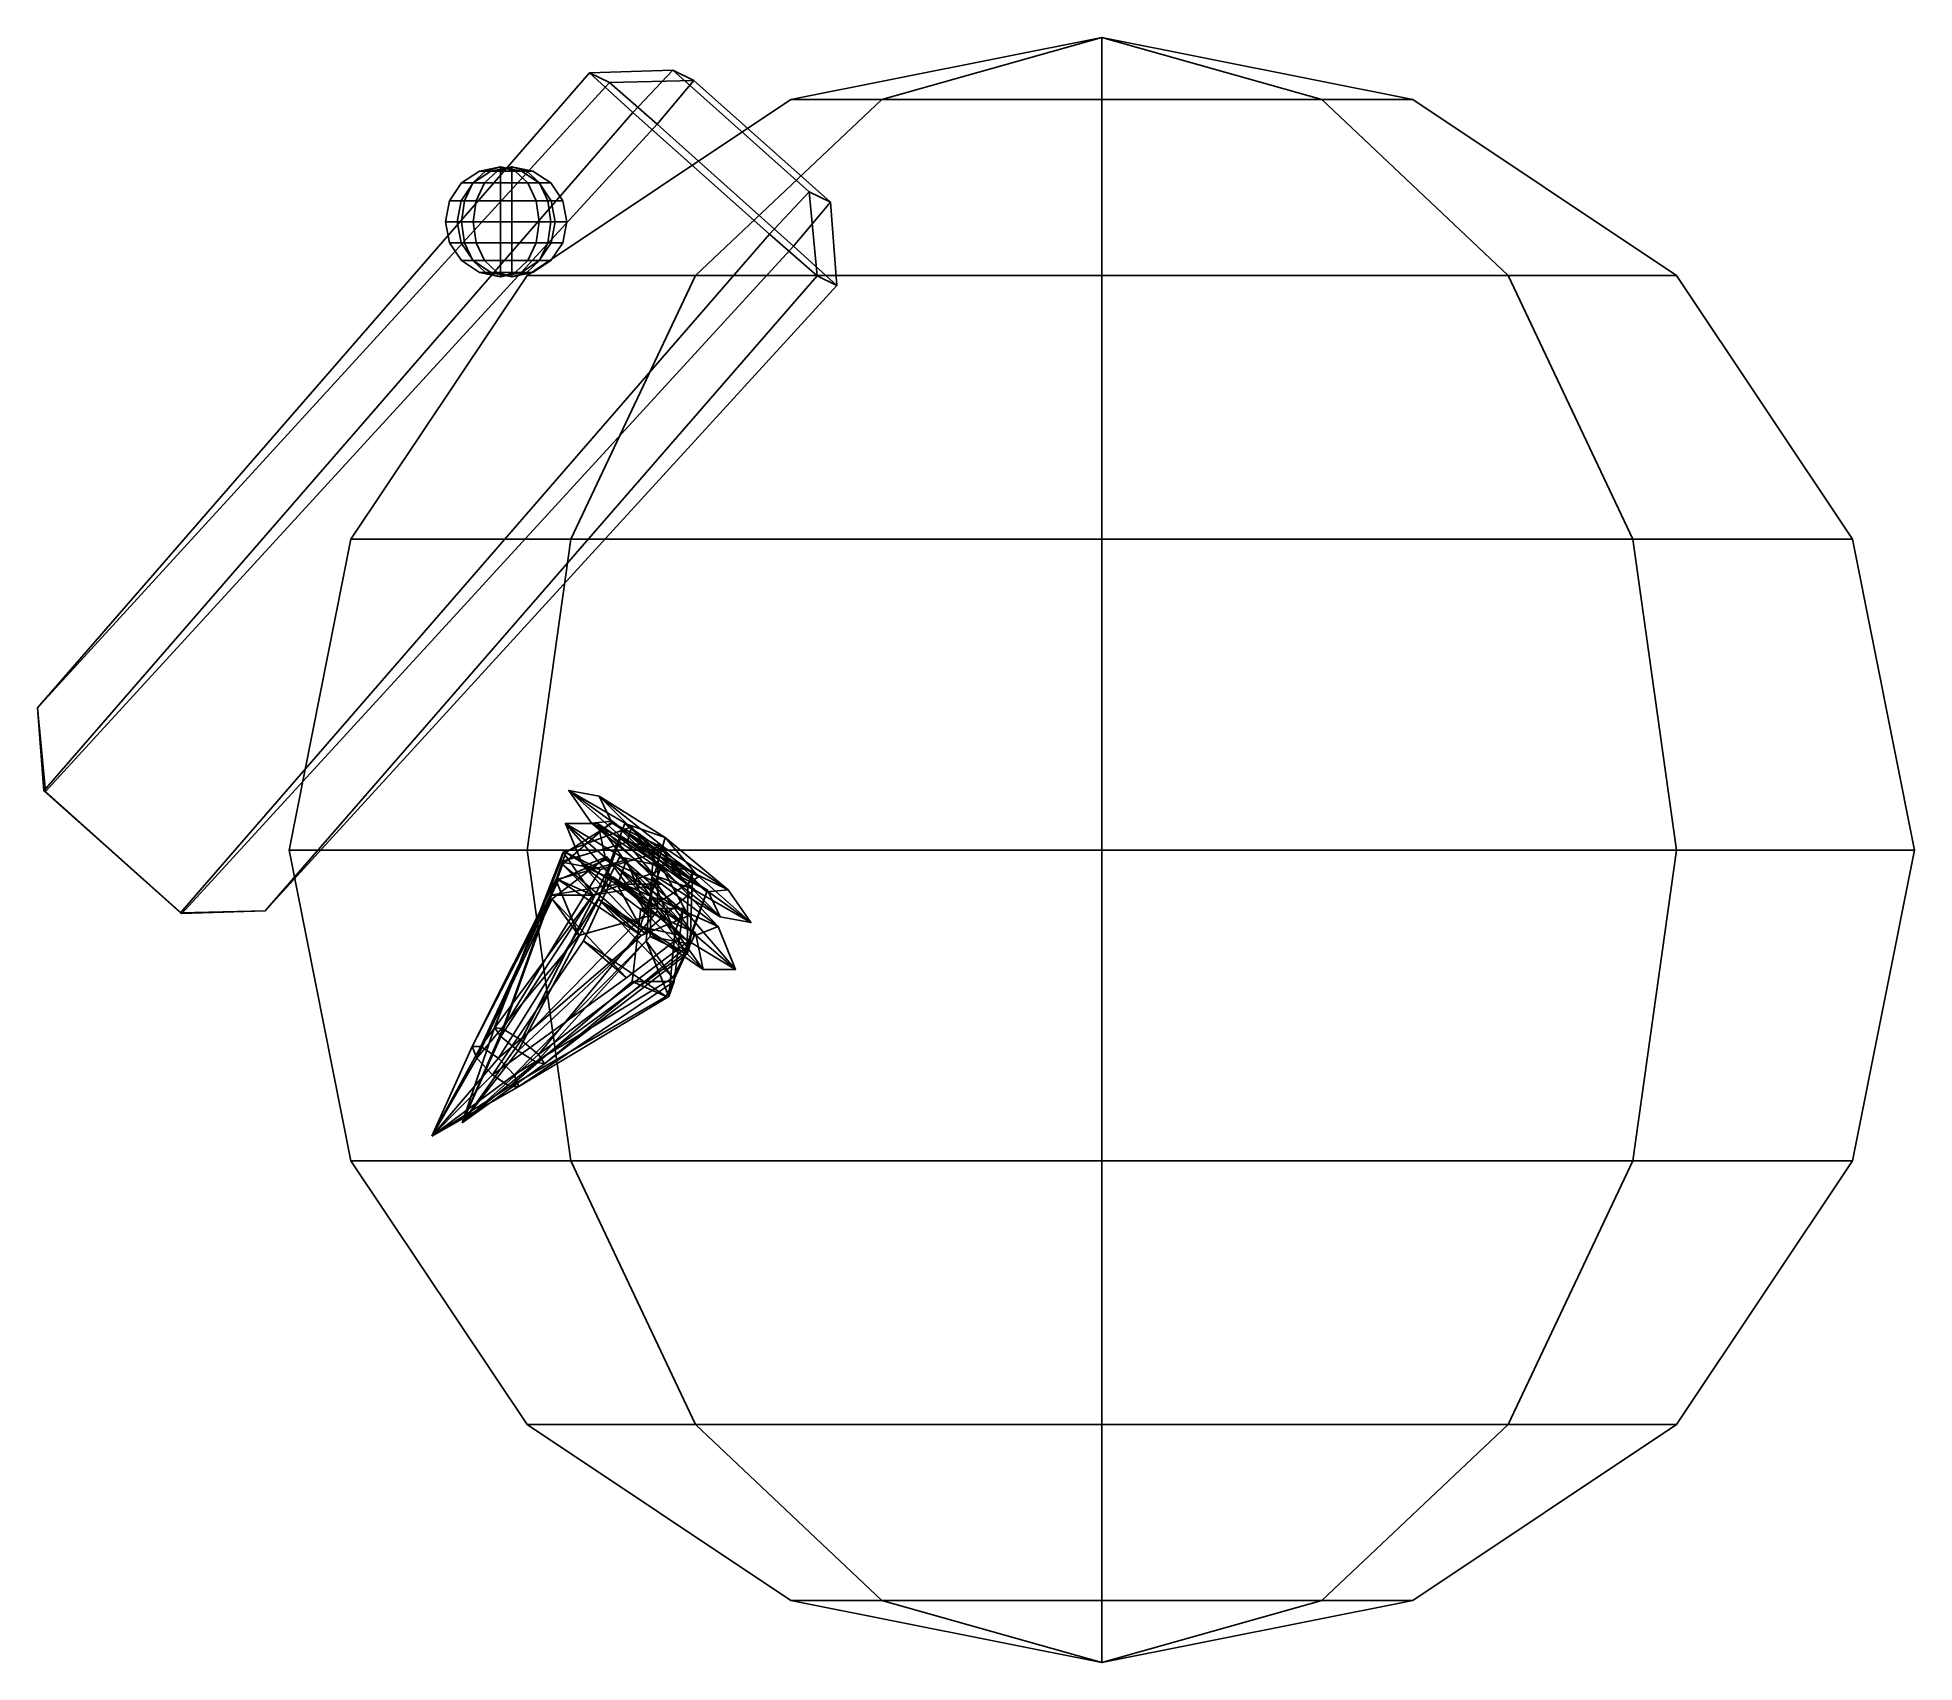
# Model space of a CAD drawing. Header units: metres. Extents: x -0.523 to 0.399, y -0.299 to 0.5.
import ezdxf

# ---------------------------------------------------------------- set-up
doc = ezdxf.new("R2010")
doc.units = ezdxf.units.M

msp = doc.modelspace()

# ---------------------------------------------------------------- linework, layer by layer
at = {"layer": 'layer1', "color": 1}
for points in [[(0, 0.5), (-0.1081, 0.46959, -0.1081), (-0.15288, 0.46959)], [(0, 0.5), (-0.15288, 0.46959), (-0.1081, 0.46959, 0.1081)], [(0, 0.5), (0, 0.46959, -0.15288), (-0.1081, 0.46959, -0.1081)], [(0, 0.5), (-0.1081, 0.46959, 0.1081), (0, 0.46959, 0.15288)], [(0, 0.5), (0.1081, 0.46959, -0.1081), (0, 0.46959, -0.15288)], [(0, 0.5), (0.15288, 0.46959), (0.1081, 0.46959, -0.1081)], [(0, 0.5), (0.1081, 0.46959, 0.1081), (0.15288, 0.46959)], [(0, 0.5), (0, 0.46959, 0.15288), (0.1081, 0.46959, 0.1081)], [(-0.25175, 0.4826, -0.14847), (-0.23046, 0.46317, -0.1796), (-0.51996, 0.12956, -0.01975), (-0.52313, 0.17048, -0.009)], [(-0.52313, 0.17048, -0.009), (-0.24204, 0.47786, 0.12149), (-0.25175, 0.4826, -0.14847)], [(-0.25175, 0.4826, -0.14847), (-0.2109, 0.48395, -0.15983), (-0.23046, 0.46317, -0.1796)], [(-0.24204, 0.47786, 0.12149), (-0.20048, 0.47885, 0.12994), (-0.2109, 0.48395, -0.15983), (-0.25175, 0.4826, -0.14847)], [(-0.1438, 0.42406, -0.1633), (-0.16337, 0.40328, -0.18306), (-0.23046, 0.46317, -0.1796), (-0.2109, 0.48395, -0.15983)], [(-0.13338, 0.41897, 0.12647), (-0.1438, 0.42406, -0.1633), (-0.2109, 0.48395, -0.15983), (-0.20048, 0.47885, 0.12994)], [(-0.52313, 0.17048, -0.009), (-0.51925, 0.12921, 0.00005), (-0.2186, 0.45737, 0.15031), (-0.24204, 0.47786, 0.12149)], [(-0.20048, 0.47885, 0.12994), (-0.24204, 0.47786, 0.12149), (-0.2186, 0.45737, 0.15031)], [(-0.20048, 0.47885, 0.12994), (-0.2186, 0.45737, 0.15031), (-0.15151, 0.39748, 0.14685), (-0.13338, 0.41897, 0.12647)], [(-0.23046, 0.46317, -0.1796), (-0.16337, 0.40328, -0.18306), (-0.45287, 0.06968, -0.02322), (-0.51996, 0.12956, -0.01975)], [(-0.15288, 0.46959), (-0.1081, 0.46959, -0.1081), (-0.19974, 0.38299, -0.19974), (-0.28248, 0.38299)], [(-0.1081, 0.46959, 0.1081), (-0.15288, 0.46959), (-0.28248, 0.38299), (-0.19974, 0.38299, 0.19974)], [(-0.1081, 0.46959, -0.1081), (0, 0.46959, -0.15288), (0, 0.38299, -0.28248), (-0.19974, 0.38299, -0.19974)], [(0, 0.46959, 0.15288), (-0.1081, 0.46959, 0.1081), (-0.19974, 0.38299, 0.19974), (0, 0.38299, 0.28248)], [(0, 0.46959, -0.15288), (0.1081, 0.46959, -0.1081), (0.19974, 0.38299, -0.19974), (0, 0.38299, -0.28248)], [(0.1081, 0.46959, 0.1081), (0, 0.46959, 0.15288), (0, 0.38299, 0.28248), (0.19974, 0.38299, 0.19974)], [(0.1081, 0.46959, -0.1081), (0.15288, 0.46959), (0.28248, 0.38299), (0.19974, 0.38299, -0.19974)], [(0.15288, 0.46959), (0.1081, 0.46959, 0.1081), (0.19974, 0.38299, 0.19974), (0.28248, 0.38299)], [(-0.15151, 0.39748, 0.14685), (-0.2186, 0.45737, 0.15031), (-0.51925, 0.12921, 0.00005), (-0.45216, 0.06933, -0.00341)], [(-0.30596, 0.43433, -0.07197), (-0.31472, 0.42848, -0.07197), (-0.30912, 0.42848, -0.05847), (-0.30293, 0.43433, -0.06466)], [(-0.30293, 0.43433, -0.07927), (-0.30912, 0.42848, -0.08547), (-0.31472, 0.42848, -0.07197), (-0.30596, 0.43433, -0.07197)], [(-0.30293, 0.43433, -0.06466), (-0.30912, 0.42848, -0.05847), (-0.29562, 0.42848, -0.05287), (-0.29562, 0.43433, -0.06163)], [(-0.29562, 0.43433, -0.0823), (-0.29562, 0.42848, -0.09106), (-0.30912, 0.42848, -0.08547), (-0.30293, 0.43433, -0.07927)], [(-0.30026, 0.43433, 0.03784), (-0.29723, 0.43433, 0.03054), (-0.30343, 0.42848, 0.02434), (-0.30902, 0.42848, 0.03784)], [(-0.29723, 0.43433, 0.04515), (-0.30026, 0.43433, 0.03784), (-0.30902, 0.42848, 0.03784), (-0.30343, 0.42848, 0.05134)], [(-0.29562, 0.43639, -0.07197), (-0.30596, 0.43433, -0.07197), (-0.30293, 0.43433, -0.06466)], [(-0.29562, 0.43639, -0.07197), (-0.30293, 0.43433, -0.07927), (-0.30596, 0.43433, -0.07197)], [(-0.29723, 0.43433, 0.03054), (-0.28993, 0.43433, 0.02751), (-0.28993, 0.42848, 0.01875), (-0.30343, 0.42848, 0.02434)], [(-0.28993, 0.43433, 0.04818), (-0.29723, 0.43433, 0.04515), (-0.30343, 0.42848, 0.05134), (-0.28993, 0.42848, 0.05694)], [(-0.29562, 0.43639, -0.07197), (-0.30293, 0.43433, -0.06466), (-0.29562, 0.43433, -0.06163)], [(-0.29562, 0.43639, -0.07197), (-0.29562, 0.43433, -0.0823), (-0.30293, 0.43433, -0.07927)], [(-0.28993, 0.43639, 0.03784), (-0.29723, 0.43433, 0.03054), (-0.30026, 0.43433, 0.03784)], [(-0.28993, 0.43639, 0.03784), (-0.30026, 0.43433, 0.03784), (-0.29723, 0.43433, 0.04515)], [(-0.28993, 0.43639, 0.03784), (-0.28993, 0.43433, 0.02751), (-0.29723, 0.43433, 0.03054)], [(-0.28993, 0.43639, 0.03784), (-0.29723, 0.43433, 0.04515), (-0.28993, 0.43433, 0.04818)], [(-0.29562, 0.43639, -0.07197), (-0.29562, 0.43433, -0.06163), (-0.28832, 0.43433, -0.06466)], [(-0.29562, 0.43639, -0.07197), (-0.28832, 0.43433, -0.06466), (-0.28529, 0.43433, -0.07197)], [(-0.29562, 0.43639, -0.07197), (-0.28529, 0.43433, -0.07197), (-0.28832, 0.43433, -0.07927)], [(-0.29562, 0.43639, -0.07197), (-0.28832, 0.43433, -0.07927), (-0.29562, 0.43433, -0.0823)], [(-0.29562, 0.43433, -0.06163), (-0.29562, 0.42848, -0.05287), (-0.28212, 0.42848, -0.05847), (-0.28832, 0.43433, -0.06466)], [(-0.28832, 0.43433, -0.07927), (-0.28212, 0.42848, -0.08547), (-0.29562, 0.42848, -0.09106), (-0.29562, 0.43433, -0.0823)], [(-0.28993, 0.43639, 0.03784), (-0.28262, 0.43433, 0.03054), (-0.28993, 0.43433, 0.02751)], [(-0.28993, 0.43639, 0.03784), (-0.27959, 0.43433, 0.03784), (-0.28262, 0.43433, 0.03054)], [(-0.28993, 0.43639, 0.03784), (-0.28262, 0.43433, 0.04515), (-0.27959, 0.43433, 0.03784)], [(-0.28993, 0.43639, 0.03784), (-0.28993, 0.43433, 0.04818), (-0.28262, 0.43433, 0.04515)], [(-0.28993, 0.43433, 0.02751), (-0.28262, 0.43433, 0.03054), (-0.27643, 0.42848, 0.02434), (-0.28993, 0.42848, 0.01875)], [(-0.28262, 0.43433, 0.04515), (-0.28993, 0.43433, 0.04818), (-0.28993, 0.42848, 0.05694), (-0.27643, 0.42848, 0.05134)], [(-0.28832, 0.43433, -0.06466), (-0.28212, 0.42848, -0.05847), (-0.27653, 0.42848, -0.07197), (-0.28529, 0.43433, -0.07197)], [(-0.28529, 0.43433, -0.07197), (-0.27653, 0.42848, -0.07197), (-0.28212, 0.42848, -0.08547), (-0.28832, 0.43433, -0.07927)], [(-0.28262, 0.43433, 0.03054), (-0.27959, 0.43433, 0.03784), (-0.27083, 0.42848, 0.03784), (-0.27643, 0.42848, 0.02434)], [(-0.27959, 0.43433, 0.03784), (-0.28262, 0.43433, 0.04515), (-0.27643, 0.42848, 0.05134), (-0.27083, 0.42848, 0.03784)], [(-0.31472, 0.42848, -0.07197), (-0.32057, 0.41972, -0.07197), (-0.31326, 0.41972, -0.05433), (-0.30912, 0.42848, -0.05847)], [(-0.30912, 0.42848, -0.08547), (-0.31326, 0.41972, -0.0896), (-0.32057, 0.41972, -0.07197), (-0.31472, 0.42848, -0.07197)], [(-0.30902, 0.42848, 0.03784), (-0.30343, 0.42848, 0.02434), (-0.30756, 0.41972, 0.02021), (-0.31487, 0.41972, 0.03784)], [(-0.30343, 0.42848, 0.05134), (-0.30902, 0.42848, 0.03784), (-0.31487, 0.41972, 0.03784), (-0.30756, 0.41972, 0.05548)], [(-0.30912, 0.42848, -0.05847), (-0.31326, 0.41972, -0.05433), (-0.29562, 0.41972, -0.04702), (-0.29562, 0.42848, -0.05287)], [(-0.29562, 0.42848, -0.09106), (-0.29562, 0.41972, -0.09691), (-0.31326, 0.41972, -0.0896), (-0.30912, 0.42848, -0.08547)], [(-0.30343, 0.42848, 0.02434), (-0.28993, 0.42848, 0.01875), (-0.28993, 0.41972, 0.0129), (-0.30756, 0.41972, 0.02021)], [(-0.28993, 0.42848, 0.05694), (-0.30343, 0.42848, 0.05134), (-0.30756, 0.41972, 0.05548), (-0.28993, 0.41972, 0.06279)], [(-0.29562, 0.42848, -0.05287), (-0.29562, 0.41972, -0.04702), (-0.27799, 0.41972, -0.05433), (-0.28212, 0.42848, -0.05847)], [(-0.28212, 0.42848, -0.08547), (-0.27799, 0.41972, -0.0896), (-0.29562, 0.41972, -0.09691), (-0.29562, 0.42848, -0.09106)], [(-0.28993, 0.42848, 0.01875), (-0.27643, 0.42848, 0.02434), (-0.27229, 0.41972, 0.02021), (-0.28993, 0.41972, 0.0129)], [(-0.27643, 0.42848, 0.05134), (-0.28993, 0.42848, 0.05694), (-0.28993, 0.41972, 0.06279), (-0.27229, 0.41972, 0.05548)], [(-0.28212, 0.42848, -0.05847), (-0.27799, 0.41972, -0.05433), (-0.27068, 0.41972, -0.07197), (-0.27653, 0.42848, -0.07197)], [(-0.27653, 0.42848, -0.07197), (-0.27068, 0.41972, -0.07197), (-0.27799, 0.41972, -0.0896), (-0.28212, 0.42848, -0.08547)], [(-0.27643, 0.42848, 0.02434), (-0.27083, 0.42848, 0.03784), (-0.26498, 0.41972, 0.03784), (-0.27229, 0.41972, 0.02021)], [(-0.27083, 0.42848, 0.03784), (-0.27643, 0.42848, 0.05134), (-0.27229, 0.41972, 0.05548), (-0.26498, 0.41972, 0.03784)], [(-0.32057, 0.41972, -0.07197), (-0.32262, 0.40939, -0.07197), (-0.31472, 0.40939, -0.05287), (-0.31326, 0.41972, -0.05433)], [(-0.31326, 0.41972, -0.0896), (-0.31472, 0.40939, -0.09106), (-0.32262, 0.40939, -0.07197), (-0.32057, 0.41972, -0.07197)], [(-0.31487, 0.41972, 0.03784), (-0.30756, 0.41972, 0.02021), (-0.30902, 0.40939, 0.01875), (-0.31693, 0.40939, 0.03784)], [(-0.30756, 0.41972, 0.05548), (-0.31487, 0.41972, 0.03784), (-0.31693, 0.40939, 0.03784), (-0.30902, 0.40939, 0.05694)], [(-0.31326, 0.41972, -0.05433), (-0.31472, 0.40939, -0.05287), (-0.29562, 0.40939, -0.04497), (-0.29562, 0.41972, -0.04702)], [(-0.29562, 0.41972, -0.09691), (-0.29562, 0.40939, -0.09897), (-0.31472, 0.40939, -0.09106), (-0.31326, 0.41972, -0.0896)], [(-0.30756, 0.41972, 0.02021), (-0.28993, 0.41972, 0.0129), (-0.28993, 0.40939, 0.01084), (-0.30902, 0.40939, 0.01875)], [(-0.28993, 0.41972, 0.06279), (-0.30756, 0.41972, 0.05548), (-0.30902, 0.40939, 0.05694), (-0.28993, 0.40939, 0.06484)], [(-0.29562, 0.41972, -0.04702), (-0.29562, 0.40939, -0.04497), (-0.27653, 0.40939, -0.05287), (-0.27799, 0.41972, -0.05433)], [(-0.27799, 0.41972, -0.0896), (-0.27653, 0.40939, -0.09106), (-0.29562, 0.40939, -0.09897), (-0.29562, 0.41972, -0.09691)], [(-0.28993, 0.41972, 0.0129), (-0.27229, 0.41972, 0.02021), (-0.27083, 0.40939, 0.01875), (-0.28993, 0.40939, 0.01084)], [(-0.27229, 0.41972, 0.05548), (-0.28993, 0.41972, 0.06279), (-0.28993, 0.40939, 0.06484), (-0.27083, 0.40939, 0.05694)], [(-0.27799, 0.41972, -0.05433), (-0.27653, 0.40939, -0.05287), (-0.26862, 0.40939, -0.07197), (-0.27068, 0.41972, -0.07197)], [(-0.27068, 0.41972, -0.07197), (-0.26862, 0.40939, -0.07197), (-0.27653, 0.40939, -0.09106), (-0.27799, 0.41972, -0.0896)], [(-0.27229, 0.41972, 0.02021), (-0.26498, 0.41972, 0.03784), (-0.26293, 0.40939, 0.03784), (-0.27083, 0.40939, 0.01875)], [(-0.26498, 0.41972, 0.03784), (-0.27229, 0.41972, 0.05548), (-0.27083, 0.40939, 0.05694), (-0.26293, 0.40939, 0.03784)], [(-0.1438, 0.42406, -0.1633), (-0.13993, 0.3828, -0.15424), (-0.16337, 0.40328, -0.18306)], [(-0.13022, 0.37805, 0.11572), (-0.13338, 0.41897, 0.12647), (-0.15151, 0.39748, 0.14685)], [(-0.13993, 0.3828, -0.15424), (-0.1438, 0.42406, -0.1633), (-0.13338, 0.41897, 0.12647), (-0.13022, 0.37805, 0.11572)], [(-0.32262, 0.40939, -0.07197), (-0.32057, 0.39905, -0.07197), (-0.31326, 0.39905, -0.05433), (-0.31472, 0.40939, -0.05287)], [(-0.31472, 0.40939, -0.09106), (-0.31326, 0.39905, -0.0896), (-0.32057, 0.39905, -0.07197), (-0.32262, 0.40939, -0.07197)], [(-0.31693, 0.40939, 0.03784), (-0.30902, 0.40939, 0.01875), (-0.30756, 0.39905, 0.02021), (-0.31487, 0.39905, 0.03784)], [(-0.30902, 0.40939, 0.05694), (-0.31693, 0.40939, 0.03784), (-0.31487, 0.39905, 0.03784), (-0.30756, 0.39905, 0.05548)], [(-0.31472, 0.40939, -0.05287), (-0.31326, 0.39905, -0.05433), (-0.29562, 0.39905, -0.04702), (-0.29562, 0.40939, -0.04497)], [(-0.29562, 0.40939, -0.09897), (-0.29562, 0.39905, -0.09691), (-0.31326, 0.39905, -0.0896), (-0.31472, 0.40939, -0.09106)], [(-0.30902, 0.40939, 0.01875), (-0.28993, 0.40939, 0.01084), (-0.28993, 0.39905, 0.0129), (-0.30756, 0.39905, 0.02021)], [(-0.28993, 0.40939, 0.06484), (-0.30902, 0.40939, 0.05694), (-0.30756, 0.39905, 0.05548), (-0.28993, 0.39905, 0.06279)], [(-0.29562, 0.40939, -0.04497), (-0.29562, 0.39905, -0.04702), (-0.27799, 0.39905, -0.05433), (-0.27653, 0.40939, -0.05287)], [(-0.27653, 0.40939, -0.09106), (-0.27799, 0.39905, -0.0896), (-0.29562, 0.39905, -0.09691), (-0.29562, 0.40939, -0.09897)], [(-0.28993, 0.40939, 0.01084), (-0.27083, 0.40939, 0.01875), (-0.27229, 0.39905, 0.02021), (-0.28993, 0.39905, 0.0129)], [(-0.27083, 0.40939, 0.05694), (-0.28993, 0.40939, 0.06484), (-0.28993, 0.39905, 0.06279), (-0.27229, 0.39905, 0.05548)], [(-0.27653, 0.40939, -0.05287), (-0.27799, 0.39905, -0.05433), (-0.27068, 0.39905, -0.07197), (-0.26862, 0.40939, -0.07197)], [(-0.26862, 0.40939, -0.07197), (-0.27068, 0.39905, -0.07197), (-0.27799, 0.39905, -0.0896), (-0.27653, 0.40939, -0.09106)], [(-0.27083, 0.40939, 0.01875), (-0.26293, 0.40939, 0.03784), (-0.26498, 0.39905, 0.03784), (-0.27229, 0.39905, 0.02021)], [(-0.26293, 0.40939, 0.03784), (-0.27083, 0.40939, 0.05694), (-0.27229, 0.39905, 0.05548), (-0.26498, 0.39905, 0.03784)], [(-0.4113, 0.07067, -0.01477), (-0.45287, 0.06968, -0.02322), (-0.16337, 0.40328, -0.18306), (-0.13993, 0.3828, -0.15424)], [(-0.13022, 0.37805, 0.11572), (-0.15151, 0.39748, 0.14685), (-0.45216, 0.06933, -0.00341), (-0.4113, 0.07067, -0.01477)], [(-0.32057, 0.39905, -0.07197), (-0.31472, 0.39029, -0.07197), (-0.30912, 0.39029, -0.05847), (-0.31326, 0.39905, -0.05433)], [(-0.31326, 0.39905, -0.0896), (-0.30912, 0.39029, -0.08547), (-0.31472, 0.39029, -0.07197), (-0.32057, 0.39905, -0.07197)], [(-0.31487, 0.39905, 0.03784), (-0.30756, 0.39905, 0.02021), (-0.30343, 0.39029, 0.02434), (-0.30902, 0.39029, 0.03784)], [(-0.30756, 0.39905, 0.05548), (-0.31487, 0.39905, 0.03784), (-0.30902, 0.39029, 0.03784), (-0.30343, 0.39029, 0.05134)], [(-0.31326, 0.39905, -0.05433), (-0.30912, 0.39029, -0.05847), (-0.29562, 0.39029, -0.05287), (-0.29562, 0.39905, -0.04702)], [(-0.29562, 0.39905, -0.09691), (-0.29562, 0.39029, -0.09106), (-0.30912, 0.39029, -0.08547), (-0.31326, 0.39905, -0.0896)], [(-0.30756, 0.39905, 0.02021), (-0.28993, 0.39905, 0.0129), (-0.28993, 0.39029, 0.01875), (-0.30343, 0.39029, 0.02434)], [(-0.28993, 0.39905, 0.06279), (-0.30756, 0.39905, 0.05548), (-0.30343, 0.39029, 0.05134), (-0.28993, 0.39029, 0.05694)], [(-0.29562, 0.39905, -0.04702), (-0.29562, 0.39029, -0.05287), (-0.28212, 0.39029, -0.05847), (-0.27799, 0.39905, -0.05433)], [(-0.27799, 0.39905, -0.0896), (-0.28212, 0.39029, -0.08547), (-0.29562, 0.39029, -0.09106), (-0.29562, 0.39905, -0.09691)], [(-0.28993, 0.39905, 0.0129), (-0.27229, 0.39905, 0.02021), (-0.27643, 0.39029, 0.02434), (-0.28993, 0.39029, 0.01875)], [(-0.27229, 0.39905, 0.05548), (-0.28993, 0.39905, 0.06279), (-0.28993, 0.39029, 0.05694), (-0.27643, 0.39029, 0.05134)], [(-0.27799, 0.39905, -0.05433), (-0.28212, 0.39029, -0.05847), (-0.27653, 0.39029, -0.07197), (-0.27068, 0.39905, -0.07197)], [(-0.27068, 0.39905, -0.07197), (-0.27653, 0.39029, -0.07197), (-0.28212, 0.39029, -0.08547), (-0.27799, 0.39905, -0.0896)], [(-0.27229, 0.39905, 0.02021), (-0.26498, 0.39905, 0.03784), (-0.27083, 0.39029, 0.03784), (-0.27643, 0.39029, 0.02434)], [(-0.26498, 0.39905, 0.03784), (-0.27229, 0.39905, 0.05548), (-0.27643, 0.39029, 0.05134), (-0.27083, 0.39029, 0.03784)], [(-0.31472, 0.39029, -0.07197), (-0.30596, 0.38444, -0.07197), (-0.30293, 0.38444, -0.06466), (-0.30912, 0.39029, -0.05847)], [(-0.30912, 0.39029, -0.08547), (-0.30293, 0.38444, -0.07927), (-0.30596, 0.38444, -0.07197), (-0.31472, 0.39029, -0.07197)], [(-0.30912, 0.39029, -0.05847), (-0.30293, 0.38444, -0.06466), (-0.29562, 0.38444, -0.06163), (-0.29562, 0.39029, -0.05287)], [(-0.29562, 0.39029, -0.09106), (-0.29562, 0.38444, -0.0823), (-0.30293, 0.38444, -0.07927), (-0.30912, 0.39029, -0.08547)], [(-0.30902, 0.39029, 0.03784), (-0.30343, 0.39029, 0.02434), (-0.29723, 0.38444, 0.03054), (-0.30026, 0.38444, 0.03784)], [(-0.30343, 0.39029, 0.05134), (-0.30902, 0.39029, 0.03784), (-0.30026, 0.38444, 0.03784), (-0.29723, 0.38444, 0.04515)], [(-0.30343, 0.39029, 0.02434), (-0.28993, 0.39029, 0.01875), (-0.28993, 0.38444, 0.02751), (-0.29723, 0.38444, 0.03054)], [(-0.28993, 0.39029, 0.05694), (-0.30343, 0.39029, 0.05134), (-0.29723, 0.38444, 0.04515), (-0.28993, 0.38444, 0.04818)], [(-0.29562, 0.39029, -0.05287), (-0.29562, 0.38444, -0.06163), (-0.28832, 0.38444, -0.06466), (-0.28212, 0.39029, -0.05847)], [(-0.28212, 0.39029, -0.08547), (-0.28832, 0.38444, -0.07927), (-0.29562, 0.38444, -0.0823), (-0.29562, 0.39029, -0.09106)], [(-0.28993, 0.39029, 0.01875), (-0.27643, 0.39029, 0.02434), (-0.28262, 0.38444, 0.03054), (-0.28993, 0.38444, 0.02751)], [(-0.27643, 0.39029, 0.05134), (-0.28993, 0.39029, 0.05694), (-0.28993, 0.38444, 0.04818), (-0.28262, 0.38444, 0.04515)], [(-0.28212, 0.39029, -0.05847), (-0.28832, 0.38444, -0.06466), (-0.28529, 0.38444, -0.07197), (-0.27653, 0.39029, -0.07197)], [(-0.27653, 0.39029, -0.07197), (-0.28529, 0.38444, -0.07197), (-0.28832, 0.38444, -0.07927), (-0.28212, 0.39029, -0.08547)], [(-0.27643, 0.39029, 0.02434), (-0.27083, 0.39029, 0.03784), (-0.27959, 0.38444, 0.03784), (-0.28262, 0.38444, 0.03054)], [(-0.27083, 0.39029, 0.03784), (-0.27643, 0.39029, 0.05134), (-0.28262, 0.38444, 0.04515), (-0.27959, 0.38444, 0.03784)], [(-0.4113, 0.07067, -0.01477), (-0.13993, 0.3828, -0.15424), (-0.13022, 0.37805, 0.11572)], [(-0.28248, 0.38299), (-0.19974, 0.38299, -0.19974), (-0.26097, 0.25339, -0.26097), (-0.36907, 0.25339)], [(-0.19974, 0.38299, 0.19974), (-0.28248, 0.38299), (-0.36907, 0.25339), (-0.26097, 0.25339, 0.26097)], [(-0.30596, 0.38444, -0.07197), (-0.29562, 0.38239, -0.07197), (-0.30293, 0.38444, -0.06466)], [(-0.30293, 0.38444, -0.07927), (-0.29562, 0.38239, -0.07197), (-0.30596, 0.38444, -0.07197)], [(-0.30293, 0.38444, -0.06466), (-0.29562, 0.38239, -0.07197), (-0.29562, 0.38444, -0.06163)], [(-0.29562, 0.38444, -0.0823), (-0.29562, 0.38239, -0.07197), (-0.30293, 0.38444, -0.07927)], [(-0.30026, 0.38444, 0.03784), (-0.29723, 0.38444, 0.03054), (-0.28993, 0.38239, 0.03784)], [(-0.29723, 0.38444, 0.04515), (-0.30026, 0.38444, 0.03784), (-0.28993, 0.38239, 0.03784)], [(-0.29723, 0.38444, 0.03054), (-0.28993, 0.38444, 0.02751), (-0.28993, 0.38239, 0.03784)], [(-0.28993, 0.38444, 0.04818), (-0.29723, 0.38444, 0.04515), (-0.28993, 0.38239, 0.03784)], [(-0.29562, 0.38444, -0.06163), (-0.29562, 0.38239, -0.07197), (-0.28832, 0.38444, -0.06466)], [(-0.28832, 0.38444, -0.06466), (-0.29562, 0.38239, -0.07197), (-0.28529, 0.38444, -0.07197)], [(-0.28529, 0.38444, -0.07197), (-0.29562, 0.38239, -0.07197), (-0.28832, 0.38444, -0.07927)], [(-0.28832, 0.38444, -0.07927), (-0.29562, 0.38239, -0.07197), (-0.29562, 0.38444, -0.0823)], [(-0.28993, 0.38444, 0.02751), (-0.28262, 0.38444, 0.03054), (-0.28993, 0.38239, 0.03784)], [(-0.28262, 0.38444, 0.03054), (-0.27959, 0.38444, 0.03784), (-0.28993, 0.38239, 0.03784)], [(-0.27959, 0.38444, 0.03784), (-0.28262, 0.38444, 0.04515), (-0.28993, 0.38239, 0.03784)], [(-0.28262, 0.38444, 0.04515), (-0.28993, 0.38444, 0.04818), (-0.28993, 0.38239, 0.03784)], [(-0.19974, 0.38299, -0.19974), (0, 0.38299, -0.28248), (0, 0.25339, -0.36907), (-0.26097, 0.25339, -0.26097)], [(0, 0.38299, 0.28248), (-0.19974, 0.38299, 0.19974), (-0.26097, 0.25339, 0.26097), (0, 0.25339, 0.36907)], [(0, 0.38299, -0.28248), (0.19974, 0.38299, -0.19974), (0.26097, 0.25339, -0.26097), (0, 0.25339, -0.36907)], [(0.19974, 0.38299, 0.19974), (0, 0.38299, 0.28248), (0, 0.25339, 0.36907), (0.26097, 0.25339, 0.26097)], [(0.19974, 0.38299, -0.19974), (0.28248, 0.38299), (0.36907, 0.25339), (0.26097, 0.25339, -0.26097)], [(0.28248, 0.38299), (0.19974, 0.38299, 0.19974), (0.26097, 0.25339, 0.26097), (0.36907, 0.25339)], [(-0.36907, 0.25339), (-0.26097, 0.25339, -0.26097), (-0.28248, 0.10052, -0.28248), (-0.39948, 0.10052)], [(-0.26097, 0.25339, 0.26097), (-0.36907, 0.25339), (-0.39948, 0.10052), (-0.28248, 0.10052, 0.28248)], [(-0.26097, 0.25339, -0.26097), (0, 0.25339, -0.36907), (0, 0.10052, -0.39948), (-0.28248, 0.10052, -0.28248)], [(0, 0.25339, 0.36907), (-0.26097, 0.25339, 0.26097), (-0.28248, 0.10052, 0.28248), (0, 0.10052, 0.39948)], [(0, 0.25339, -0.36907), (0.26097, 0.25339, -0.26097), (0.28248, 0.10052, -0.28248), (0, 0.10052, -0.39948)], [(0.26097, 0.25339, 0.26097), (0, 0.25339, 0.36907), (0, 0.10052, 0.39948), (0.28248, 0.10052, 0.28248)], [(0.26097, 0.25339, -0.26097), (0.36907, 0.25339), (0.39948, 0.10052), (0.28248, 0.10052, -0.28248)], [(0.36907, 0.25339), (0.26097, 0.25339, 0.26097), (0.28248, 0.10052, 0.28248), (0.39948, 0.10052)], [(-0.51925, 0.12921, 0.00005), (-0.52313, 0.17048, -0.009), (-0.51996, 0.12956, -0.01975)], [(-0.51925, 0.12921, 0.00005), (-0.51996, 0.12956, -0.01975), (-0.45287, 0.06968, -0.02322), (-0.45216, 0.06933, -0.00341)], [(-0.26204, 0.12983, -0.30471), (-0.247, 0.12692, -0.34427), (-0.21364, 0.10059, -0.33662), (-0.2333, 0.10439, -0.28493)], [(-0.21727, 0.09732, -0.30804), (-0.26204, 0.12983, -0.30471), (-0.25086, 0.1137, -0.2671)], [(-0.21727, 0.09732, -0.30804), (-0.247, 0.12692, -0.34427), (-0.26204, 0.12983, -0.30471)], [(-0.23109, 0.11193, -0.32893), (-0.21648, 0.09085, -0.27979), (-0.25086, 0.1137, -0.2671), (-0.26204, 0.12983, -0.30471)], [(-0.26204, 0.12983, -0.30471), (-0.2333, 0.10439, -0.28493), (-0.23109, 0.11193, -0.32893)], [(-0.247, 0.12692, -0.34427), (-0.24072, 0.11379, -0.30362), (-0.21364, 0.10059, -0.33662)], [(-0.19831, 0.08733, -0.32758), (-0.24072, 0.11379, -0.30362), (-0.247, 0.12692, -0.34427), (-0.21454, 0.10667, -0.36261)], [(-0.21727, 0.09732, -0.30804), (-0.21454, 0.10667, -0.36261), (-0.247, 0.12692, -0.34427)], [(-0.26469, 0.09946, -0.32429), (-0.23109, 0.11193, -0.32893), (-0.2333, 0.10439, -0.28493), (-0.26607, 0.09473, -0.29669)], [(-0.24045, 0.11471, -0.309), (-0.26511, 0.09335, -0.29347), (-0.22479, 0.05974, -0.27567), (-0.20013, 0.0811, -0.2912)], [(-0.26511, 0.09335, -0.29347), (-0.24045, 0.11471, -0.309), (-0.21648, 0.09085, -0.27979), (-0.25008, 0.07838, -0.27515)], [(-0.23109, 0.11193, -0.32893), (-0.26469, 0.09946, -0.32429), (-0.25008, 0.07838, -0.27515), (-0.21648, 0.09085, -0.27979)], [(-0.26361, 0.11363, 0.28057), (-0.23365, 0.0957, 0.30599), (-0.23781, 0.08371, 0.26313)], [(-0.22241, 0.06822, 0.25917), (-0.23365, 0.0957, 0.30599), (-0.26361, 0.11363, 0.28057), (-0.255, 0.09261, 0.24474)], [(-0.24771, 0.11363, 0.31991), (-0.26361, 0.11363, 0.28057), (-0.23781, 0.08371, 0.26313), (-0.21704, 0.08371, 0.31453)], [(-0.22179, 0.07774, 0.28656), (-0.255, 0.09261, 0.24474), (-0.26361, 0.11363, 0.28057)], [(-0.22179, 0.07774, 0.28656), (-0.26361, 0.11363, 0.28057), (-0.24771, 0.11363, 0.31991)], [(-0.24641, 0.09093, -0.34838), (-0.21364, 0.10059, -0.33662), (-0.24072, 0.11379, -0.30362), (-0.2634, 0.09921, -0.32767)], [(-0.19831, 0.08733, -0.32758), (-0.22099, 0.07275, -0.35163), (-0.2634, 0.09921, -0.32767), (-0.24072, 0.11379, -0.30362)], [(-0.24045, 0.11471, -0.309), (-0.20013, 0.0811, -0.2912), (-0.22, 0.08797, -0.25347), (-0.25086, 0.1137, -0.2671)], [(-0.25086, 0.1137, -0.2671), (-0.21648, 0.09085, -0.27979), (-0.24045, 0.11471, -0.309)], [(-0.21727, 0.09732, -0.30804), (-0.25086, 0.1137, -0.2671), (-0.22, 0.08797, -0.25347)], [(-0.22179, 0.07774, 0.28656), (-0.24771, 0.11363, 0.31991), (-0.21663, 0.09261, 0.33971)], [(-0.24382, 0.0957, 0.28082), (-0.20322, 0.06822, 0.30669), (-0.21663, 0.09261, 0.33971), (-0.24771, 0.11363, 0.31991)], [(-0.24771, 0.11363, 0.31991), (-0.21704, 0.08371, 0.31453), (-0.24382, 0.0957, 0.28082)], [(-0.22099, 0.07275, -0.35163), (-0.19831, 0.08733, -0.32758), (-0.23441, 0.11354, -0.32489), (-0.24364, 0.0892, -0.34994)], [(-0.19409, 0.07993, -0.30708), (-0.20332, 0.05558, -0.33214), (-0.24364, 0.0892, -0.34994), (-0.23441, 0.11354, -0.32489)], [(-0.21454, 0.10667, -0.36261), (-0.23441, 0.11354, -0.32489), (-0.19831, 0.08733, -0.32758)], [(-0.19409, 0.07993, -0.30708), (-0.23441, 0.11354, -0.32489), (-0.21454, 0.10667, -0.36261), (-0.18368, 0.08094, -0.34899)], [(-0.24641, 0.09093, -0.34838), (-0.26607, 0.09473, -0.29669), (-0.2333, 0.10439, -0.28493), (-0.21364, 0.10059, -0.33662)], [(-0.23623, 0.10731, -0.28851), (-0.24744, 0.07618, -0.27398), (-0.20503, 0.04972, -0.29795), (-0.19382, 0.08085, -0.31247)], [(-0.24744, 0.07618, -0.27398), (-0.23623, 0.10731, -0.28851), (-0.20013, 0.0811, -0.2912), (-0.22479, 0.05974, -0.27567)], [(-0.23623, 0.10731, -0.28851), (-0.19382, 0.08085, -0.31247), (-0.18754, 0.06772, -0.27181), (-0.22, 0.08797, -0.25347)], [(-0.22, 0.08797, -0.25347), (-0.20013, 0.0811, -0.2912), (-0.23623, 0.10731, -0.28851)], [(-0.20332, 0.05558, -0.33214), (-0.19409, 0.07993, -0.30708), (-0.21806, 0.10379, -0.3363), (-0.21836, 0.07056, -0.35046)], [(-0.20345, 0.08271, -0.28715), (-0.20375, 0.04948, -0.30132), (-0.21836, 0.07056, -0.35046), (-0.21806, 0.10379, -0.3363)], [(-0.18368, 0.08094, -0.34899), (-0.21806, 0.10379, -0.3363), (-0.19409, 0.07993, -0.30708)], [(-0.20345, 0.08271, -0.28715), (-0.21806, 0.10379, -0.3363), (-0.18368, 0.08094, -0.34899), (-0.1725, 0.06481, -0.31137)], [(-0.21727, 0.09732, -0.30804), (-0.18368, 0.08094, -0.34899), (-0.21454, 0.10667, -0.36261)], [(-0.39948, 0.10052), (-0.28248, 0.10052, -0.28248), (-0.26097, -0.05236, -0.26097), (-0.36907, -0.05236)], [(-0.28248, 0.10052, 0.28248), (-0.39948, 0.10052), (-0.36907, -0.05236), (-0.26097, -0.05236, 0.26097)], [(-0.29849, 0.01332, -0.3265), (-0.29542, 0.00889, -0.31617), (-0.25008, 0.07838, -0.27515), (-0.26469, 0.09946, -0.32429)], [(-0.29849, 0.01332, -0.3265), (-0.26469, 0.09946, -0.32429), (-0.26607, 0.09473, -0.29669)], [(-0.26607, 0.09473, -0.29669), (-0.24641, 0.09093, -0.34838), (-0.29436, 0.01252, -0.33737), (-0.29849, 0.01332, -0.3265)], [(-0.29542, 0.00889, -0.31617), (-0.28694, 0.00182, -0.31242), (-0.22479, 0.05974, -0.27567), (-0.26511, 0.09335, -0.29347)], [(-0.29542, 0.00889, -0.31617), (-0.26511, 0.09335, -0.29347), (-0.25008, 0.07838, -0.27515)], [(-0.29436, 0.01252, -0.33737), (-0.24641, 0.09093, -0.34838), (-0.2634, 0.09921, -0.32767)], [(-0.28544, 0.00696, -0.34241), (-0.29436, 0.01252, -0.33737), (-0.2634, 0.09921, -0.32767), (-0.22099, 0.07275, -0.35163)], [(-0.28248, 0.10052, -0.28248), (0, 0.10052, -0.39948), (0, -0.05236, -0.36907), (-0.26097, -0.05236, -0.26097)], [(0, 0.10052, 0.39948), (-0.28248, 0.10052, 0.28248), (-0.26097, -0.05236, 0.26097), (0, -0.05236, 0.36907)], [(-0.27094, 0.07838, 0.27652), (-0.23781, 0.08371, 0.26313), (-0.23365, 0.0957, 0.30599), (-0.26833, 0.08591, 0.30341)], [(-0.2571, 0.05843, 0.25659), (-0.22241, 0.06822, 0.25917), (-0.24331, 0.09716, 0.28606), (-0.27021, 0.07659, 0.27346)], [(-0.20665, 0.05831, 0.27125), (-0.23355, 0.03774, 0.25865), (-0.27021, 0.07659, 0.27346), (-0.24331, 0.09716, 0.28606)], [(-0.22241, 0.06822, 0.25917), (-0.2571, 0.05843, 0.25659), (-0.26833, 0.08591, 0.30341), (-0.23365, 0.0957, 0.30599)], [(-0.24382, 0.0957, 0.28082), (-0.26698, 0.08591, 0.30677), (-0.22637, 0.05843, 0.33263), (-0.20322, 0.06822, 0.30669)], [(-0.26698, 0.08591, 0.30677), (-0.24382, 0.0957, 0.28082), (-0.21704, 0.08371, 0.31453), (-0.25018, 0.07838, 0.32792)], [(-0.255, 0.09261, 0.24474), (-0.24331, 0.09716, 0.28606), (-0.22241, 0.06822, 0.25917)], [(-0.20665, 0.05831, 0.27125), (-0.24331, 0.09716, 0.28606), (-0.255, 0.09261, 0.24474), (-0.22695, 0.06287, 0.2334)], [(-0.22179, 0.07774, 0.28656), (-0.22695, 0.06287, 0.2334), (-0.255, 0.09261, 0.24474)], [(-0.23693, 0.09716, 0.30186), (-0.24752, 0.07659, 0.32961), (-0.21086, 0.03774, 0.3148), (-0.20027, 0.05831, 0.28705)], [(-0.24752, 0.07659, 0.32961), (-0.23693, 0.09716, 0.30186), (-0.20322, 0.06822, 0.30669), (-0.22637, 0.05843, 0.33263)], [(-0.23693, 0.09716, 0.30186), (-0.20027, 0.05831, 0.28705), (-0.18858, 0.06287, 0.32837), (-0.21663, 0.09261, 0.33971)], [(-0.21663, 0.09261, 0.33971), (-0.20322, 0.06822, 0.30669), (-0.23693, 0.09716, 0.30186)], [(-0.2209, 0.09405, -0.27946), (-0.22202, 0.05801, -0.27724), (-0.20236, 0.05421, -0.32893), (-0.20124, 0.09025, -0.33115)], [(-0.22202, 0.05801, -0.27724), (-0.2209, 0.09405, -0.27946), (-0.19382, 0.08085, -0.31247), (-0.20503, 0.04972, -0.29795)], [(-0.22179, 0.07774, 0.28656), (-0.21663, 0.09261, 0.33971), (-0.18858, 0.06287, 0.32837)], [(-0.2209, 0.09405, -0.27946), (-0.20124, 0.09025, -0.33115), (-0.1725, 0.06481, -0.31137), (-0.18754, 0.06772, -0.27181)], [(-0.18754, 0.06772, -0.27181), (-0.19382, 0.08085, -0.31247), (-0.2209, 0.09405, -0.27946)], [(-0.21727, 0.09732, -0.30804), (-0.22, 0.08797, -0.25347), (-0.18754, 0.06772, -0.27181)], [(-0.21727, 0.09732, -0.30804), (-0.1725, 0.06481, -0.31137), (-0.18368, 0.08094, -0.34899)], [(-0.21727, 0.09732, -0.30804), (-0.18754, 0.06772, -0.27181), (-0.1725, 0.06481, -0.31137)], [(0, 0.10052, -0.39948), (0.28248, 0.10052, -0.28248), (0.26097, -0.05236, -0.26097), (0, -0.05236, -0.36907)], [(0.28248, 0.10052, 0.28248), (0, 0.10052, 0.39948), (0, -0.05236, 0.36907), (0.26097, -0.05236, 0.26097)], [(0.28248, 0.10052, -0.28248), (0.39948, 0.10052), (0.36907, -0.05236), (0.26097, -0.05236, -0.26097)], [(0.39948, 0.10052), (0.28248, 0.10052, 0.28248), (0.26097, -0.05236, 0.26097), (0.36907, -0.05236)], [(-0.30951, 0.00393, 0.31571), (-0.27094, 0.07838, 0.27652), (-0.26833, 0.08591, 0.30341)], [(-0.30715, -0.00185, 0.30587), (-0.30951, 0.00393, 0.31571), (-0.26833, 0.08591, 0.30341), (-0.2571, 0.05843, 0.25659)], [(-0.30515, 0.00393, 0.32652), (-0.29661, -0.00185, 0.33196), (-0.22637, 0.05843, 0.33263), (-0.26698, 0.08591, 0.30677)], [(-0.30515, 0.00393, 0.32652), (-0.26698, 0.08591, 0.30677), (-0.25018, 0.07838, 0.32792)], [(-0.28544, 0.00696, -0.34241), (-0.22099, 0.07275, -0.35163), (-0.24364, 0.0892, -0.34994)], [(-0.27696, -0.00011, -0.33866), (-0.28544, 0.00696, -0.34241), (-0.24364, 0.0892, -0.34994), (-0.20332, 0.05558, -0.33214)], [(-0.27094, 0.07838, 0.27652), (-0.25018, 0.07838, 0.32792), (-0.21704, 0.08371, 0.31453), (-0.23781, 0.08371, 0.26313)], [(-0.23355, 0.03774, 0.25865), (-0.20665, 0.05831, 0.27125), (-0.24037, 0.08725, 0.26643), (-0.2547, 0.05589, 0.25562)], [(-0.19976, 0.05978, 0.29229), (-0.2141, 0.02842, 0.28149), (-0.2547, 0.05589, 0.25562), (-0.24037, 0.08725, 0.26643)], [(-0.22695, 0.06287, 0.2334), (-0.24037, 0.08725, 0.26643), (-0.20665, 0.05831, 0.27125)], [(-0.19976, 0.05978, 0.29229), (-0.24037, 0.08725, 0.26643), (-0.22695, 0.06287, 0.2334), (-0.19587, 0.04184, 0.2532)], [(-0.22117, 0.08725, 0.31394), (-0.22398, 0.05589, 0.33167), (-0.21274, 0.02842, 0.28485), (-0.20993, 0.05978, 0.26712)], [(-0.22398, 0.05589, 0.33167), (-0.22117, 0.08725, 0.31394), (-0.20027, 0.05831, 0.28705), (-0.21086, 0.03774, 0.3148)], [(-0.22117, 0.08725, 0.31394), (-0.20993, 0.05978, 0.26712), (-0.17998, 0.04184, 0.29254), (-0.18858, 0.06287, 0.32837)], [(-0.18858, 0.06287, 0.32837), (-0.20027, 0.05831, 0.28705), (-0.22117, 0.08725, 0.31394)], [(-0.20375, 0.04948, -0.30132), (-0.20345, 0.08271, -0.28715), (-0.20124, 0.09025, -0.33115), (-0.20236, 0.05421, -0.32893)], [(-0.1725, 0.06481, -0.31137), (-0.20124, 0.09025, -0.33115), (-0.20345, 0.08271, -0.28715)], [(-0.25018, 0.07838, 0.32792), (-0.27094, 0.07838, 0.27652), (-0.30951, 0.00393, 0.31571), (-0.30515, 0.00393, 0.32652)], [(-0.30715, -0.00185, 0.30587), (-0.2571, 0.05843, 0.25659), (-0.27021, 0.07659, 0.27346)], [(-0.29944, -0.01002, 0.30275), (-0.30715, -0.00185, 0.30587), (-0.27021, 0.07659, 0.27346), (-0.23355, 0.03774, 0.25865)], [(-0.29661, -0.00185, 0.33196), (-0.2889, -0.01002, 0.32884), (-0.21086, 0.03774, 0.3148), (-0.24752, 0.07659, 0.32961)], [(-0.29661, -0.00185, 0.33196), (-0.24752, 0.07659, 0.32961), (-0.22637, 0.05843, 0.33263)], [(-0.28694, 0.00182, -0.31242), (-0.27802, -0.00374, -0.31746), (-0.20503, 0.04972, -0.29795), (-0.24744, 0.07618, -0.27398)], [(-0.28694, 0.00182, -0.31242), (-0.24744, 0.07618, -0.27398), (-0.22479, 0.05974, -0.27567)], [(-0.22179, 0.07774, 0.28656), (-0.19587, 0.04184, 0.2532), (-0.22695, 0.06287, 0.2334)], [(-0.22179, 0.07774, 0.28656), (-0.17998, 0.04184, 0.29254), (-0.19587, 0.04184, 0.2532)], [(-0.22179, 0.07774, 0.28656), (-0.18858, 0.06287, 0.32837), (-0.17998, 0.04184, 0.29254)], [(-0.4113, 0.07067, -0.01477), (-0.45216, 0.06933, -0.00341), (-0.45287, 0.06968, -0.02322)], [(-0.27696, -0.00011, -0.33866), (-0.20332, 0.05558, -0.33214), (-0.21836, 0.07056, -0.35046)], [(-0.27389, -0.00454, -0.32833), (-0.27696, -0.00011, -0.33866), (-0.21836, 0.07056, -0.35046), (-0.20375, 0.04948, -0.30132)], [(-0.2141, 0.02842, 0.28149), (-0.19976, 0.05978, 0.29229), (-0.22654, 0.07177, 0.25858), (-0.2309, 0.03594, 0.26034)], [(-0.20577, 0.07177, 0.30998), (-0.21013, 0.03594, 0.31174), (-0.2309, 0.03594, 0.26034), (-0.22654, 0.07177, 0.25858)], [(-0.19587, 0.04184, 0.2532), (-0.22654, 0.07177, 0.25858), (-0.19976, 0.05978, 0.29229)], [(-0.20577, 0.07177, 0.30998), (-0.22654, 0.07177, 0.25858), (-0.19587, 0.04184, 0.2532), (-0.17998, 0.04184, 0.29254)], [(-0.21013, 0.03594, 0.31174), (-0.20577, 0.07177, 0.30998), (-0.20993, 0.05978, 0.26712), (-0.21274, 0.02842, 0.28485)], [(-0.17998, 0.04184, 0.29254), (-0.20993, 0.05978, 0.26712), (-0.20577, 0.07177, 0.30998)], [(-0.29944, -0.01002, 0.30275), (-0.23355, 0.03774, 0.25865), (-0.2547, 0.05589, 0.25562)], [(-0.2909, -0.0158, 0.30819), (-0.29944, -0.01002, 0.30275), (-0.2547, 0.05589, 0.25562), (-0.2141, 0.02842, 0.28149)], [(-0.2889, -0.01002, 0.32884), (-0.28654, -0.0158, 0.319), (-0.21274, 0.02842, 0.28485), (-0.22398, 0.05589, 0.33167)], [(-0.2889, -0.01002, 0.32884), (-0.22398, 0.05589, 0.33167), (-0.21086, 0.03774, 0.3148)], [(-0.27802, -0.00374, -0.31746), (-0.27389, -0.00454, -0.32833), (-0.20236, 0.05421, -0.32893), (-0.22202, 0.05801, -0.27724)], [(-0.27802, -0.00374, -0.31746), (-0.22202, 0.05801, -0.27724), (-0.20503, 0.04972, -0.29795)], [(-0.27389, -0.00454, -0.32833), (-0.20375, 0.04948, -0.30132), (-0.20236, 0.05421, -0.32893)], [(-0.2909, -0.0158, 0.30819), (-0.2141, 0.02842, 0.28149), (-0.2309, 0.03594, 0.26034)], [(-0.28654, -0.0158, 0.319), (-0.2909, -0.0158, 0.30819), (-0.2309, 0.03594, 0.26034), (-0.21013, 0.03594, 0.31174)], [(-0.28654, -0.0158, 0.319), (-0.21013, 0.03594, 0.31174), (-0.21274, 0.02842, 0.28485)], [(-0.31443, -0.0337, -0.33536), (-0.29849, 0.01332, -0.3265), (-0.29436, 0.01252, -0.33737)], [(-0.31443, -0.0337, -0.33536), (-0.29542, 0.00889, -0.31617), (-0.29849, 0.01332, -0.3265)], [(-0.31443, -0.0337, -0.33536), (-0.29436, 0.01252, -0.33737), (-0.28544, 0.00696, -0.34241)], [(-0.32927, -0.04022, 0.32998), (-0.30515, 0.00393, 0.32652), (-0.30951, 0.00393, 0.31571)], [(-0.32927, -0.04022, 0.32998), (-0.29661, -0.00185, 0.33196), (-0.30515, 0.00393, 0.32652)], [(-0.32927, -0.04022, 0.32998), (-0.30951, 0.00393, 0.31571), (-0.30715, -0.00185, 0.30587)], [(-0.31443, -0.0337, -0.33536), (-0.28694, 0.00182, -0.31242), (-0.29542, 0.00889, -0.31617)], [(-0.31443, -0.0337, -0.33536), (-0.28544, 0.00696, -0.34241), (-0.27696, -0.00011, -0.33866)], [(-0.31443, -0.0337, -0.33536), (-0.27802, -0.00374, -0.31746), (-0.28694, 0.00182, -0.31242)], [(-0.32927, -0.04022, 0.32998), (-0.2889, -0.01002, 0.32884), (-0.29661, -0.00185, 0.33196)], [(-0.32927, -0.04022, 0.32998), (-0.30715, -0.00185, 0.30587), (-0.29944, -0.01002, 0.30275)], [(-0.31443, -0.0337, -0.33536), (-0.27696, -0.00011, -0.33866), (-0.27389, -0.00454, -0.32833)], [(-0.31443, -0.0337, -0.33536), (-0.27389, -0.00454, -0.32833), (-0.27802, -0.00374, -0.31746)], [(-0.32927, -0.04022, 0.32998), (-0.28654, -0.0158, 0.319), (-0.2889, -0.01002, 0.32884)], [(-0.32927, -0.04022, 0.32998), (-0.29944, -0.01002, 0.30275), (-0.2909, -0.0158, 0.30819)], [(-0.32927, -0.04022, 0.32998), (-0.2909, -0.0158, 0.30819), (-0.28654, -0.0158, 0.319)], [(-0.36907, -0.05236), (-0.26097, -0.05236, -0.26097), (-0.19974, -0.18196, -0.19974), (-0.28248, -0.18196)], [(-0.26097, -0.05236, 0.26097), (-0.36907, -0.05236), (-0.28248, -0.18196), (-0.19974, -0.18196, 0.19974)], [(-0.26097, -0.05236, -0.26097), (0, -0.05236, -0.36907), (0, -0.18196, -0.28248), (-0.19974, -0.18196, -0.19974)], [(0, -0.05236, 0.36907), (-0.26097, -0.05236, 0.26097), (-0.19974, -0.18196, 0.19974), (0, -0.18196, 0.28248)], [(0, -0.05236, -0.36907), (0.26097, -0.05236, -0.26097), (0.19974, -0.18196, -0.19974), (0, -0.18196, -0.28248)], [(0.26097, -0.05236, 0.26097), (0, -0.05236, 0.36907), (0, -0.18196, 0.28248), (0.19974, -0.18196, 0.19974)], [(0.26097, -0.05236, -0.26097), (0.36907, -0.05236), (0.28248, -0.18196), (0.19974, -0.18196, -0.19974)], [(0.36907, -0.05236), (0.26097, -0.05236, 0.26097), (0.19974, -0.18196, 0.19974), (0.28248, -0.18196)], [(-0.28248, -0.18196), (-0.19974, -0.18196, -0.19974), (-0.1081, -0.26856, -0.1081), (-0.15288, -0.26856)], [(-0.19974, -0.18196, 0.19974), (-0.28248, -0.18196), (-0.15288, -0.26856), (-0.1081, -0.26856, 0.1081)], [(-0.19974, -0.18196, -0.19974), (0, -0.18196, -0.28248), (0, -0.26856, -0.15288), (-0.1081, -0.26856, -0.1081)], [(0, -0.18196, 0.28248), (-0.19974, -0.18196, 0.19974), (-0.1081, -0.26856, 0.1081), (0, -0.26856, 0.15288)], [(0, -0.18196, -0.28248), (0.19974, -0.18196, -0.19974), (0.1081, -0.26856, -0.1081), (0, -0.26856, -0.15288)], [(0.19974, -0.18196, 0.19974), (0, -0.18196, 0.28248), (0, -0.26856, 0.15288), (0.1081, -0.26856, 0.1081)], [(0.19974, -0.18196, -0.19974), (0.28248, -0.18196), (0.15288, -0.26856), (0.1081, -0.26856, -0.1081)], [(0.28248, -0.18196), (0.19974, -0.18196, 0.19974), (0.1081, -0.26856, 0.1081), (0.15288, -0.26856)], [(-0.15288, -0.26856), (-0.1081, -0.26856, -0.1081), (0, -0.29896)], [(-0.1081, -0.26856, 0.1081), (-0.15288, -0.26856), (0, -0.29896)], [(-0.1081, -0.26856, -0.1081), (0, -0.26856, -0.15288), (0, -0.29896)], [(0, -0.26856, 0.15288), (-0.1081, -0.26856, 0.1081), (0, -0.29896)], [(0, -0.26856, -0.15288), (0.1081, -0.26856, -0.1081), (0, -0.29896)], [(0.1081, -0.26856, -0.1081), (0.15288, -0.26856), (0, -0.29896)], [(0.15288, -0.26856), (0.1081, -0.26856, 0.1081), (0, -0.29896)], [(0.1081, -0.26856, 0.1081), (0, -0.26856, 0.15288), (0, -0.29896)]]:
    msp.add_3dface(points, dxfattribs=at)

doc.saveas('drawing.dxf')
